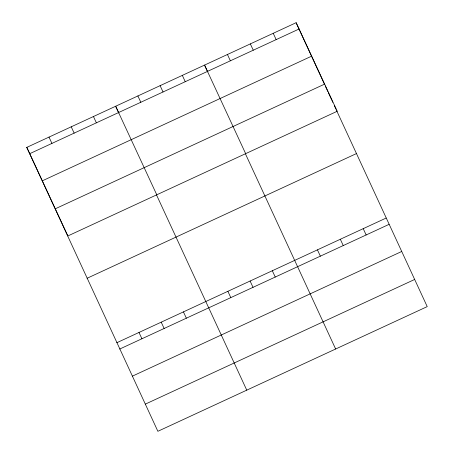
<?xml version="1.0" encoding="UTF-8"?>
<svg xmlns="http://www.w3.org/2000/svg" width="454" height="454" viewBox="0 0 454 454"><rect width="100%" height="100%" fill="white"/><g stroke="black" fill="none" stroke-linecap="round" stroke-linejoin="round"><path stroke-width="0.68" d="M26.78 147.385L296.127 22.7L337.231 111.258L67.884 235.938L26.78 147.385L157.873 431.3L427.22 306.615L336.601 110.577M29.709 153.696L299.055 29.011M42.307 180.834L311.654 56.148M55.286 208.8L324.633 84.115M87.072 278.274L356.418 153.588M116.769 342.742L386.116 218.062M119.697 349.052L389.044 224.367M132.296 376.196L401.642 251.51M145.274 404.156L414.621 279.477M273.229 33.301L276.157 39.606M363.223 228.657L366.151 234.968M250.336 43.896L253.264 50.207M340.324 239.258L343.252 245.569M227.443 54.497L230.371 60.802M317.431 249.853L320.359 256.164M245.654 153.651L204.55 65.092L207.66 71.846M335.642 349.007L245.319 153.6M182.326 75.381L185.255 81.692M272.315 270.737L275.243 277.048M160.103 85.664L163.031 91.975M250.097 281.026L253.026 287.337M137.885 95.953L140.814 102.263M227.874 291.309L230.802 297.62M156.772 194.794L115.662 106.236L118.772 112.995M246.76 390.156L156.431 194.743M93.445 116.525L96.373 122.835M183.433 311.887L186.361 318.197M71.221 126.814L74.15 133.124M161.21 322.17L164.138 328.48M48.998 137.097L51.926 143.407M138.992 332.459L141.92 338.769M296.127 22.7L324.689 84.711M325.257 85.942L327.862 91.595M328.446 92.86L331.942 100.453M332.232 101.083L332.816 102.349M334.275 105.515L336.022 109.312"/></g></svg>
